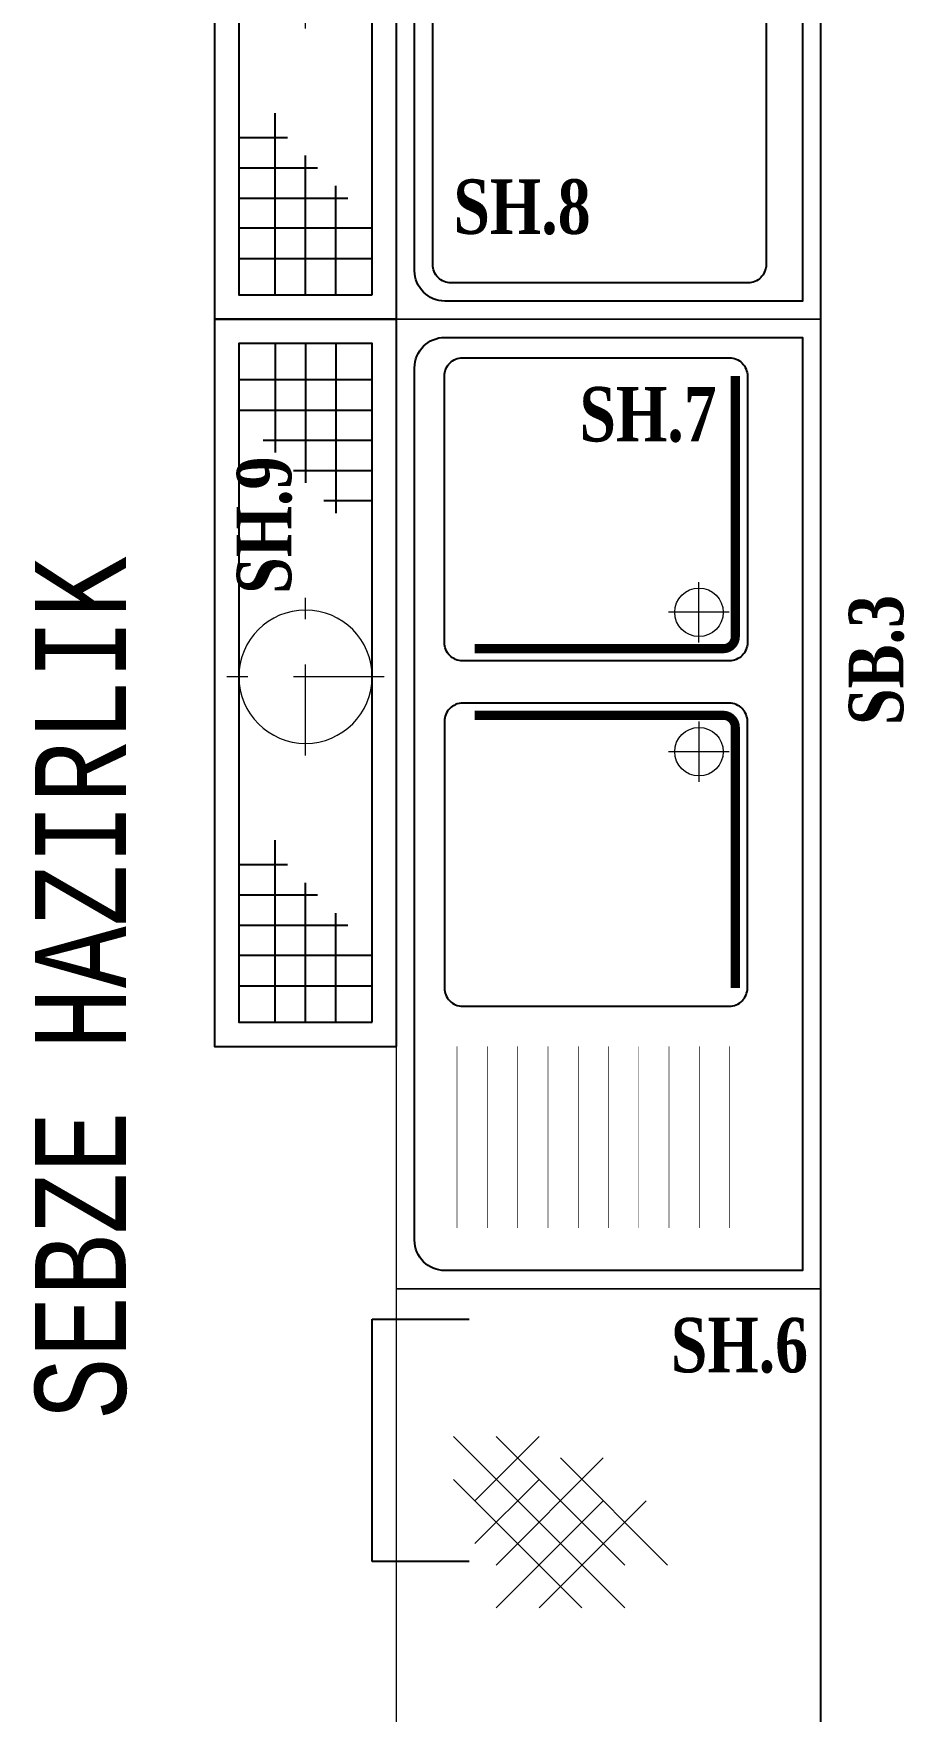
# Model space of a CAD drawing. Header units: millimetres. Extents: x 33350 to 35310, y -217097 to -211540.
# Drawn here: x 33973.6 to 34117.3, y -213623.9 to -213346.9 of the extents above; entities that cross this region are included whole.
import ezdxf
from ezdxf.enums import TextEntityAlignment as Align

# ---------------------------------------------------------------- set-up
doc = ezdxf.new("R2010")
doc.units = ezdxf.units.MM
doc.header["$LTSCALE"] = 60
doc.header["$MEASUREMENT"] = 0
doc.linetypes.add('DASHED', pattern=[0.75, 0.5, -0.25])
doc.linetypes.add('DASHED2', pattern=[0.375, 0.25, -0.125])
for name, color, linetype, lineweight in [('-DWG_ANA', 7, 'Continuous', 0), ('-DWG_DETAY1', 7, 'Continuous', 25), ('-DWG_DETAY2', 7, 'Continuous', 15), ('M-SB-YZ-01', 255, 'Continuous', 20), ('NO', 7, 'Continuous', 0), ('PLAN', 253, 'Continuous', 0), ('yerizg-a', 7, 'Continuous', 15), ('yerizg-b', 7, 'Continuous', 9)]:
    doc.layers.add(name, color=color, linetype=linetype, lineweight=lineweight)
for name, color, linetype in [('BL-G', 102, 'Continuous'), ('OC-Mutfak_Ekipman', 252, 'Continuous'), ('sıhhi tesisat', 162, 'Continuous'), ('TEFRIŞ', 223, 'Continuous')]:
    doc.layers.add(name, color=color, linetype=linetype)
doc.styles.add('antet', font='monos.ttf', dxfattribs={"width": 0.8})
doc.styles.add('ROMANS', font='ROMANSTW.SHX', dxfattribs={"width": 0.8})
doc.styles.add('TROMANS', font='ROMANSTW.SHX', dxfattribs={"width": 0.8})

# ---------------------------------------------------------------- blocks, each defined once
blk = doc.blocks.new('E_HAVUZ')
at = {"layer": '-DWG_DETAY2', "color": 0}
for points in [[(0, 5), (0, -5)], [(-5, 0), (5, 0)]]:
    blk.add_lwpolyline(points, dxfattribs=at)
for centre, radius in [((0, 0), 4), ((10, 0), 1), ((15, 0), 1), ((20, 0), 1), ((25, 0), 1), ((30, 0), 1), ((35, 0), 1), ((10, -5), 1), ((15, -5), 1), ((20, -5), 1), ((25, -5), 1), ((30, -5), 1), ((0, -10), 1), ((5, -10), 1), ((10, -10), 1), ((15, -10), 1), ((20, -10), 1), ((25, -10), 1), ((0, -15), 1), ((5, -15), 1), ((10, -15), 1), ((15, -15), 1), ((20, -15), 1), ((0, -20), 1), ((5, -20), 1), ((10, -20), 1), ((15, -20), 1), ((0, -25), 1), ((5, -25), 1), ((10, -25), 1)]:
    blk.add_circle(centre, radius, dxfattribs=at)
blk = doc.blocks.new('E_180')
at = {"layer": '-DWG_ANA', "color": 0}
blk.add_lwpolyline([(0, -70), (0, 0), (180, 0), (180, -70)], close=True, dxfattribs=at)
at = {"layer": '-DWG_DETAY1', "color": 0}
blk.add_lwpolyline([(3, -62), (3, -3), (177, -3), (177, -62, -0.414214), (172, -67), (8, -67, -0.414214)], format="xyb", close=True, dxfattribs=at)
blk = doc.blocks.new('EHN180')
at = {"layer": '-DWG_DETAY1', "color": 0}
blk.add_lwpolyline([(9, -9), (171, -9, -0.414214), (174, -12), (174, -61, -0.414214), (171, -64), (9, -64, -0.414214), (6, -61), (6, -12, -0.414214)], format="xyb", close=True, dxfattribs=at)
at = {"layer": 'PLAN', "color": 0, "linetype": 'Continuous'}
for name, p in [('E_180', (0, 0)), ('E_HAVUZ', (12, -15))]:
    blk.add_blockref(name, p, dxfattribs=at)
at = {"layer": 'NO', "linetype": 'Continuous', "style": 'ROMANS', "width": 0.8}
blk.add_attdef('NO', text='', height=10, dxfattribs=at).set_placement((157, -55), align=Align.MIDDLE)
blk = doc.blocks.new('T_PC')
at = {"layer": '-DWG_DETAY2', "color": 0}
for points in [[(27.93, 27.07), (45.61, 44.75)], [(35, 41.21), (52.68, 23.54)], [(24.39, 9.39), (52.68, 37.68)], [(24.39, 16.46), (45.61, 37.68)], [(27.93, 34.14), (45.61, 16.46)], [(35, 34.14), (52.68, 16.46)], [(31.46, 9.39), (52.68, 30.61)], [(24.39, 23.54), (35, 12.93)], [(31.46, 23.54), (42.07, 12.93)]]:
    blk.add_lwpolyline(points, dxfattribs=at)
blk = doc.blocks.new('T_C')
at = {"layer": '-DWG_DETAY1', "color": 0, "linetype": 'DASHED'}
for p, q in [((5, -4), (5, 12)), ((45, 12), (45, -4))]:
    blk.add_line(p, q, dxfattribs=at)
at = {"layer": '-DWG_DETAY1', "color": 0, "linetype": 'Continuous'}
blk.add_line((45, -4), (5, -4), dxfattribs=at)
blk = doc.blocks.new('T_190')
at = {"layer": '-DWG_ANA', "color": 0}
blk.add_lwpolyline([(0, 0), (190, 0), (190, -70), (0, -70)], close=True, dxfattribs=at)
blk = doc.blocks.new('TPC190L')
at = {"layer": '-DWG_ANA', "color": 0, "linetype": 'Continuous'}
blk.add_blockref('T_190', (0, 0), dxfattribs=at)
at = {"layer": 'PLAN', "color": 0, "linetype": 'Continuous'}
for name in ['T_PC', 'T_C']:
    blk.add_blockref(name, (0, -70), dxfattribs=at)
at = {"layer": 'NO', "linetype": 'Continuous', "style": 'ROMANS', "width": 0.8}
blk.add_attdef('NO', text='', height=10, dxfattribs=at).set_placement((168, -55), align=Align.MIDDLE)
blk = doc.blocks.new('E_160')
at = {"layer": '-DWG_ANA', "color": 0}
blk.add_lwpolyline([(0, -70), (0, 0), (160, 0), (160, -70)], close=True, dxfattribs=at)
at = {"layer": '-DWG_DETAY1', "color": 0}
blk.add_lwpolyline([(3, -62), (3, -3), (157, -3), (157, -62, -0.414214), (152, -67), (8, -67, -0.414214)], format="xyb", close=True, dxfattribs=at)
blk = doc.blocks.new('EK_55R')
at = {"layer": '-DWG_DETAY1', "color": 0}
blk.add_lwpolyline([(22, -7), (-22, -7, 0.414214), (-25, -10), (-25, -54, 0.414214), (-22, -57), (22, -57, 0.414214), (25, -54), (25, -10, 0.414214)], format="xyb", close=True, dxfattribs=at)
at = {"layer": '-DWG_DETAY2', "color": 0, "const_width": 1.5}
blk.add_lwpolyline([(-20, -9), (21, -9, -0.414214), (23, -11), (23, -54)], format="xyb", dxfattribs=at)
at = {"layer": '-DWG_DETAY2', "color": 0}
for points in [[(17, -10), (17, -20)], [(22, -15), (12, -15)]]:
    blk.add_lwpolyline(points, dxfattribs=at)
blk.add_circle((17, -15), 4, dxfattribs=at)
blk = doc.blocks.new('EK_55L')
at = {"layer": '-DWG_DETAY1', "color": 0}
blk.add_lwpolyline([(-22, -7), (22, -7, -0.414214), (25, -10), (25, -54, -0.414214), (22, -57), (-22, -57, -0.414214), (-25, -54), (-25, -10, -0.414214)], format="xyb", close=True, dxfattribs=at)
at = {"layer": '-DWG_DETAY2', "color": 0, "const_width": 1.5}
blk.add_lwpolyline([(20, -9), (-21, -9, 0.414214), (-23, -11), (-23, -54)], format="xyb", dxfattribs=at)
at = {"layer": '-DWG_DETAY2', "color": 0}
for points in [[(-17, -10), (-17, -20)], [(-22, -15), (-12, -15)]]:
    blk.add_lwpolyline(points, dxfattribs=at)
blk.add_circle((-17, -15), 4, dxfattribs=at)
blk = doc.blocks.new('E2N160L')
at = {"layer": '-DWG_DETAY1', "color": 0, "const_width": 0.1}
for points in [[(120, -15), (150, -15, -0.552285)], [(120, -20), (150, -20, -0.552285)], [(120, -25), (150, -25, -0.552285)], [(120, -30), (150, -30, -0.552285)], [(120, -35), (150, -35, -0.552285)], [(120, -40), (150, -40, -0.552285)], [(120, -45), (150, -45, -0.552285)], [(120, -50), (150, -50, -0.552285)], [(120, -55), (150, -55, -0.552285)], [(120, -60), (150, -60, -0.552285)]]:
    blk.add_lwpolyline(points, format="xyb", dxfattribs=at)
at = {"layer": '-DWG_DETAY1', "color": 0, "linetype": 'Continuous'}
for name, p, rotation in [('EK_55L', (63.37, -37.08), 270), ('EK_55R', (56.37, -37.08), 90)]:
    blk.add_blockref(name, p, dxfattribs=dict(at, rotation=rotation))
at = {"layer": 'PLAN', "color": 0, "linetype": 'Continuous'}
blk.add_blockref('E_160', (0, 0), dxfattribs=at)
at = {"layer": 'NO', "linetype": 'Continuous', "style": 'ROMANS', "width": 0.8}
blk.add_attdef('NO', text='', height=10, dxfattribs=at).set_placement((23.26, -52.08), align=Align.MIDDLE)
blk = doc.blocks.new('Y-SIFON')
at = {"layer": 'yerizg-a', "color": 0, "linetype": 'Continuous'}
blk.add_circle((0, 0), 11, dxfattribs=at)
at = {"layer": 'yerizg-b', "color": 0, "linetype": 'DASHED2'}
for points in [[(0, 13), (0, -13)], [(-13, 0), (13, 0)]]:
    blk.add_lwpolyline(points, dxfattribs=at)
blk = doc.blocks.new('120')
at = {"layer": 'sıhhi tesisat'}
for p, q in [((16088.22, 16465.14), (16088.22, 16435.14)), ((16093.22, 16465.14), (16093.22, 16442.14)), ((16098.22, 16465.14), (16098.22, 16447.14)), ((16082.22, 16459.14), (16104.22, 16459.14)), ((16104.22, 16454.14), (16082.22, 16454.14)), ((16082.22, 16449.14), (16100.22, 16449.14)), ((16082.22, 16444.14), (16095.22, 16444.14)), ((16082.22, 16439.14), (16090.22, 16439.14)), ((16104.22, 16379.14), (16096.22, 16379.14)), ((16098.22, 16353.14), (16098.22, 16381.14)), ((16093.22, 16353.14), (16093.22, 16376.14)), ((16104.22, 16374.14), (16091.22, 16374.14)), ((16088.22, 16353.14), (16088.22, 16371.14)), ((16104.22, 16369.14), (16086.22, 16369.14)), ((16082.22, 16364.14), (16104.22, 16364.14)), ((16104.22, 16359.14), (16082.22, 16359.14))]:
    blk.add_line(p, q, dxfattribs=at)
for points in [[(16108.22, 16469.14), (16108.22, 16349.14), (16078.22, 16349.14), (16078.22, 16469.14)], [(16104.22, 16465.14), (16104.22, 16353.14), (16082.22, 16353.14), (16082.22, 16465.14)]]:
    blk.add_lwpolyline(points, close=True, dxfattribs=at)
at = {"layer": 'sıhhi tesisat', "rotation": 270}
blk.add_blockref('Y-SIFON', (16093.22, 16408.14), dxfattribs=at)
at = {"layer": 'sıhhi tesisat', "style": 'ROMANS', "width": 0.8}
blk.add_attdef('YRNO', text='', height=10, rotation=270, dxfattribs=at).set_placement((16068.22, 16366.14), align=Align.MIDDLE)

msp = doc.modelspace()

# ---------------------------------------------------------------- linework, layer by layer
at = {"layer": 'TEFRIŞ'}
msp.add_line((34103.49, -213024.09), (34103.49, -213931.57), dxfattribs=at)

# ---------------------------------------------------------------- block references
at = {"layer": 'BL-G', "linetype": 'Continuous', "rotation": 270}
for name, p in [('EHN180', (34103.49, -213214.09)), ('E2N160L', (34103.49, -213394.09)), ('TPC190L', (34103.49, -213554.09))]:
    msp.add_blockref(name, p, dxfattribs=at)
at = {"layer": 'OC-Mutfak_Ekipman', "xscale": -1, "rotation": 180}
for p in [(17925.27, -196924.95), (17925.27, -197044.95)]:
    msp.add_blockref('120', p, dxfattribs=at)

# ---------------------------------------------------------------- texts
at = {"layer": 'M-SB-YZ-01', "color": 5, "style": 'antet', "width": 0.8}
msp.add_text('SEBZE HAZIRLIK', height=15, rotation=90, dxfattribs=at).set_placement((33988.84, -213575.62))
at = {"layer": 'TEFRIŞ', "char_height": 9, "attachment_point": 1, "style": 'TROMANS'}
for s, insert in [('{\\fCentury|b1|i0|c162|p18;\\C7;SH.8}', (34042.88, -213371.01)), ('{\\fCentury|b1|i0|c162|p18;\\C7;SH.7}', (34063.68, -213405.26)), ('{\\fCentury|b1|i0|c162|p18;\\C7;SH.6}', (34078.76, -213558.89))]:
    msp.add_mtext_dynamic_manual_height_columns(s, width=46.9037, gutter_width=1103.38, heights=[0], dxfattribs=dict(at, insert=insert))
at = {"layer": 'TEFRIŞ', "char_height": 9, "attachment_point": 1, "rotation": 90, "style": 'TROMANS'}
for s, insert in [('{\\fCentury|b1|i0|c162|p18;\\C7;SH.9}', (34007.13, -213439.42)), ('{\\fCentury|b1|i0|c162|p18;\\C7;SB.3}', (34108.12, -213461.06))]:
    msp.add_mtext_dynamic_manual_height_columns(s, width=46.9037, gutter_width=1103.38, heights=[0], dxfattribs=dict(at, insert=insert))

doc.saveas('drawing.dxf')
